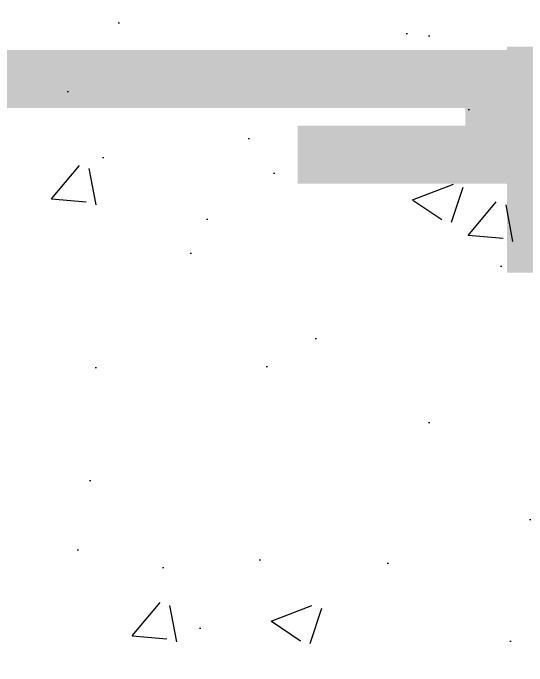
# Model space of a CAD drawing. Header units: millimetres. Extents: x 4533265 to 4958735, y 18976699 to 19555898.
# Drawn here: x 4572264 to 4573012, y 19353432 to 19354381 of the extents above; entities that cross this region are included whole.
import ezdxf

# ---------------------------------------------------------------- set-up
doc = ezdxf.new("R2010")
doc.units = ezdxf.units.MM
doc.header["$LTSCALE"] = 1000
doc.header["$MEASUREMENT"] = 0

# ---------------------------------------------------------------- blocks, each defined once
blk = doc.blocks.new('Z333')
at = {"linetype": 'ByBlock'}
h = blk.add_hatch(dxfattribs=at)
h.set_pattern_fill('AR-CONC', color=256, scale=50, style=0)
h.set_pattern_definition([(50, (-589348, 857180.6), (358.6301, -31.37607), [37.5, -412.5]), (355, (-589348, 857180.6), (-69.37567, 376.09607), [30, -330]), (100.4514, (-589318.13, 857178), (289.2547, 344.71977), [31.8701, -350.57106]), (46.1842, (-589348, 857280.6), (533.62052, -82.7595), [56.25, -618.75]), (96.6356, (-589303.54, 857273.7), (467.33135, 487.05894), [47.80514, -525.8565]), (351.1842, (-589348, 857280.6), (467.331, 487.0593), [45, -495]), (21, (-589298, 857255.6), (298.45353, -201.30945), [37.5, -412.5]), (326, (-589298, 857255.6), (121.65767, 362.57502), [30, -330]), (71.4514, (-589273.14, 857238.83), (420.1113, 161.26525), [31.8701, -350.57106]), (37.5, (-589348.01, 857180.6), (6.079928, 166.446927), [0, -326, 0, -335, 0, -331.25]), (7.5, (-589348.01, 857180.6), (131.53477, 197.205856), [0, -191, 0, -318.5, 0, -126.25]), (327.5, (-589459.51, 857180.6), (266.91122, -11.277436), [0, -125, 0, -390, 0, -517.5]), (317.5, (-589509.51, 857180.6), (291.59308, 50.05249), [0, -162.5, 0, -259, 0, -367.5])])
h.paths.add_polyline_path([(-237800.67, 652555.49), (-236603.38, 652555.49), (-236603.38, 653758.51), (-237800.67, 653758.51)])
at = {"const_width": 50}
for points in [[(-236791.21, 653469.15), (-236791.21, 653638.46), (-236726.19, 653638.46), (-236726.19, 651922.7), (-238218.52, 651922.7), (-238218.52, 651376.66), (-236726.19, 651376.66), (-236726.19, 650001.76), (-236824.17, 650001.76), (-236824.17, 650171.07)], [(-239736.69, 653545.38), (-239905.99, 653545.38), (-239905.99, 653635.7), (-238510.88, 653635.7), (-238510.88, 652603.9), (-237964.83, 652609.08), (-237964.83, 653635.7), (-236826.95, 653635.7), (-236826.95, 653570.68), (-236996.25, 653570.68)]]:
    blk.add_lwpolyline(points, dxfattribs=at)

msp = doc.modelspace()

# ---------------------------------------------------------------- block references
at = {"xscale": 1.689999997615814, "yscale": 1.690000001341105, "zscale": 1.69}
msp.add_blockref('Z333', (4973202.01, 18249640.95), dxfattribs=at)

doc.saveas('drawing.dxf')
